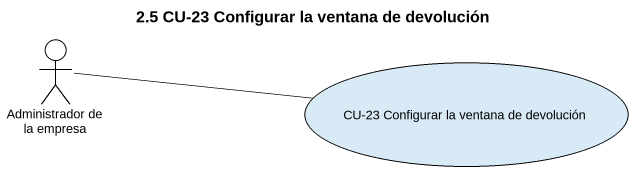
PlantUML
@startuml
title 2.5 CU-23 Configurar la ventana de devolución
actor "Administrador de la empresa" as Administrador_de_la_empresa
usecase "CU-23 Configurar la ventana de devolución" as CU_23_Configurar_la_ventana
Administrador_de_la_empresa -right- CU_23_Configurar_la_ventana
@enduml
